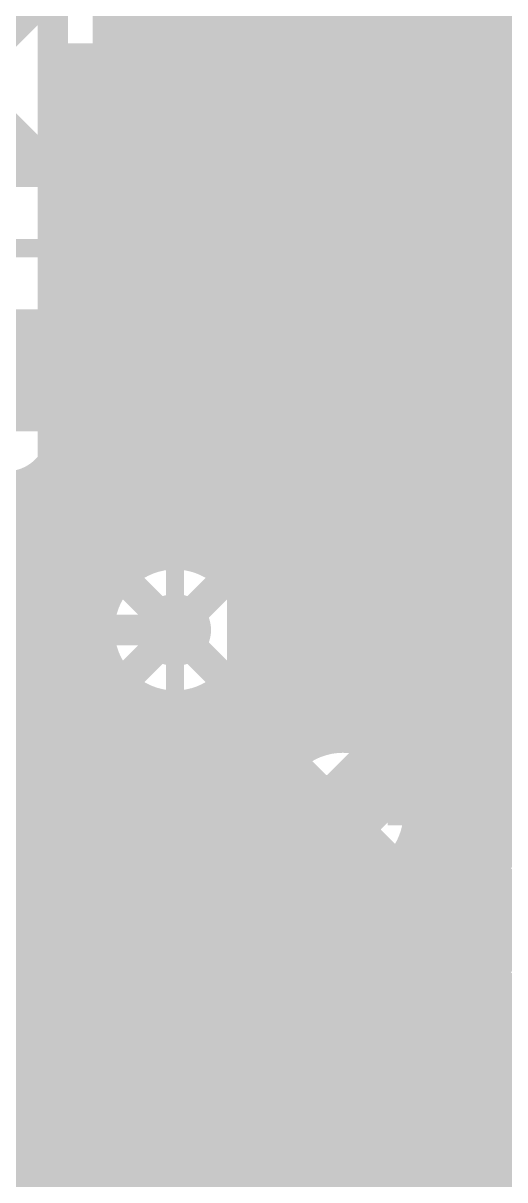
# Model space of a CAD drawing. Extents: x -3 to 92, y -53 to 125.
# Drawn here: x 48.65 to 52.66, y 24.13 to 33.75 of the extents above; entities that cross this region are included whole.
import ezdxf

# ---------------------------------------------------------------- set-up
doc = ezdxf.new("R2010")
doc.units = 0
doc.header["$MEASUREMENT"] = 0
doc.layers.get('0').update_dxf_attribs({"linetype": 'CONTINUOUS'})
for name, color, linetype in [('23-325-0_AST', 7, 'CONTINUOUS'), ('23-325-0_BOT', 7, 'CONTINUOUS'), ('23-325-0_DRD', 2, 'CONTINUOUS'), ('23-325-0_IN1', 4, 'CONTINUOUS'), ('23-325-0_IN2', 3, 'CONTINUOUS'), ('23-325-0_SMT', 10, 'CONTINUOUS'), ('23-325-0_SPT', 14, 'CONTINUOUS'), ('23-325-0_SST', 9, 'CONTINUOUS'), ('23-325-0_TOP', 12, 'CONTINUOUS'), ('THRUHOLE_TAP', 8, 'CONTINUOUS')]:
    doc.layers.add(name, color=color, linetype=linetype)

# ---------------------------------------------------------------- blocks, each defined once
blk = doc.blocks.new('ROUND_68')
at = {"const_width": 0.29972}
blk.add_lwpolyline([(-0.14986, 0, 1), (0.14986, 0, 1)], format="xyb", close=True, dxfattribs=at)
blk = doc.blocks.new('ROUND_78')
at = {"const_width": 0.29972}
blk.add_lwpolyline([(-0.14986, 0, 1), (0.14986, 0, 1)], format="xyb", close=True, dxfattribs=at)
blk = doc.blocks.new('RECTANGLE_4')
blk.add_solid([(0.4826, 0.4064), (0.4826, -0.4064), (-0.4826, 0.4064), (-0.4826, -0.4064)])
blk = doc.blocks.new('RECTANGLE_40')
blk.add_solid([(0.635, 0.508), (0.635, -0.508), (-0.635, 0.508), (-0.635, -0.508)])
blk = doc.blocks.new('ROUND_84')
at = {"const_width": 0.10033}
blk.add_lwpolyline([(-0.050164, 0, 1), (0.050164, 0, 1)], format="xyb", close=True, dxfattribs=at)

msp = doc.modelspace()

# ---------------------------------------------------------------- linework, layer by layer
at = {"layer": '23-325-0_AST', "const_width": 0.1524}
for points in [[(49.911, 27.813), (45.339, 27.813), (45.339, 29.591), (45.593, 29.845), (45.339, 30.099), (45.339, 31.877), (49.911, 31.877), (49.911, 27.813)], [(54.991, 27.813), (50.419, 27.813), (50.419, 29.591), (50.673, 29.845), (50.419, 30.099), (50.419, 31.877), (54.991, 31.877), (54.991, 27.813)], [(53.19014, 31.00578), (53.19014, 30.5308), (52.51196, 31.00578), (52.34178, 31.00578), (52.17414, 30.94482), (52.17414, 30.58922), (52.34178, 30.5308)], [(53.19014, 30.16758), (53.19014, 29.6926), (52.51196, 30.16758), (52.34178, 30.16758), (52.17414, 30.10662), (52.17414, 29.75102), (52.34178, 29.6926)], [(53.01996, 28.8544), (53.19014, 28.91282), (53.19014, 29.15158), (53.01996, 29.21), (52.84978, 29.32938), (52.34178, 29.32938), (52.17414, 29.26842), (52.17414, 28.91282), (52.34178, 28.8544), (53.01996, 28.8544)], [(48.0695, 27.4955), (48.0695, 24.5745), (49.7078, 24.5745), (49.7078, 27.4955), (48.0695, 27.4955)], [(50.6349, 27.24912), (50.46726, 27.30754), (50.29708, 27.30754), (50.1269, 27.24912), (50.1269, 26.89352), (50.29708, 26.83256), (50.46726, 26.83256), (50.6349, 26.89352), (50.6349, 27.24912), (50.80508, 27.30754), (50.97526, 27.30754), (51.1429, 27.24912), (51.1429, 26.89352), (50.97526, 26.83256), (50.80508, 26.83256), (50.6349, 26.89352)], [(50.80508, 26.46934), (50.80508, 25.99436), (50.1269, 26.23312), (50.1269, 26.34996), (51.1429, 26.34996)], [(51.1429, 25.63114), (51.1429, 25.39492)], [(51.1429, 25.51176), (50.1269, 25.51176), (50.29708, 25.39492)], [(50.6349, 24.43734), (50.6349, 24.79294), (50.46726, 24.91232), (50.29708, 24.91232), (50.1269, 24.79294), (50.1269, 24.43734), (51.1429, 24.43734)], [(50.6349, 24.73452), (51.1429, 24.91232)]]:
    msp.add_lwpolyline(points, dxfattribs=at)
at = {"layer": '23-325-0_BOT'}
for points, const_width in [([(51.435, 46.863), (52.705, 45.593), (52.705, 28.575), (51.308, 27.178)], 0.635), ([(51.7906, 45.59046), (51.7906, 28.575)], 0.254), ([(52.0192, 45.36186), (52.0192, 28.8036)], 0.254), ([(52.0573, 45.32376), (52.0573, 28.8417)], 0.254), ([(49.022, 43.815), (48.895, 43.688), (48.895, 29.718), (49.911, 28.702)], 0.254), ([(50.419, 39.38778), (50.419, 29.07284)], 0.254), ([(50.1904, 38.39972), (50.1904, 32.35706)], 0.254), ([(51.562, 38.36162), (51.562, 28.3464)], 0.254), ([(50.6476, 38.2524), (50.6476, -4.572)], 0.254), ([(49.3522, 38.18382), (49.3522, 32.3342)], 0.254), ([(49.9618, 38.18382), (49.9618, 32.48152)], 0.254), ([(51.3334, 38.17112), (51.3334, 28.1178)], 0.254), ([(49.5046, 38.12286), (49.5046, 32.44088)], 0.254), ([(49.7332, 38.11016), (49.7332, 32.50438)], 0.254), ([(50.8762, 38.13048), (50.8762, 27.6606)], 0.254), ([(51.1048, 38.10762), (51.1048, 27.8892)], 0.254), ([(52.0573, 33.8328), (49.3522, 33.8328)], 0.254), ([(52.0573, 33.6042), (49.3522, 33.6042)], 0.254), ([(52.959, 26.289), (53.594, 26.924), (53.594, 33.401)], 0.635), ([(52.0573, 33.3756), (49.3522, 33.3756)], 0.254), ([(52.0573, 33.147), (49.3522, 33.147)], 0.254), ([(52.0573, 32.9184), (49.3522, 32.9184)], 0.254), ([(52.0573, 32.6898), (49.3522, 32.6898)], 0.254), ([(49.54778, 32.4612), (49.3522, 32.4612)], 0.254), ([(52.0573, 32.4612), (50.02022, 32.4612)], 0.254), ([(52.0573, 32.2326), (50.3047, 32.2326)], 0.254), ([(52.0573, 32.004), (50.40122, 32.004)], 0.254), ([(52.0573, 31.7754), (50.4063, 31.7754)], 0.254), ([(52.0573, 31.5468), (50.31994, 31.5468)], 0.254), ([(49.3522, 31.41726), (49.3522, 29.90596)], 0.254), ([(50.1904, 31.3944), (50.1904, 29.26588)], 0.254), ([(49.4919, 31.3182), (49.3522, 31.3182)], 0.254), ([(49.5046, 31.31312), (49.5046, 29.75356)], 0.254), ([(49.7332, 31.24962), (49.7332, 29.52496)], 0.254), ([(49.9618, 31.27248), (49.9618, 29.32938)], 0.254), ([(52.0573, 31.3182), (50.07356, 31.3182)], 0.254), ([(52.0573, 31.0896), (49.3522, 31.0896)], 0.254), ([(52.0573, 30.861), (49.3522, 30.861)], 0.254), ([(52.0573, 30.6324), (49.3522, 30.6324)], 0.254), ([(52.0573, 30.4038), (49.3522, 30.4038)], 0.254), ([(52.0573, 30.1752), (49.3522, 30.1752)], 0.254), ([(52.0573, 29.9466), (49.3522, 29.9466)], 0.254), ([(49.3522, 29.90596), (49.92624, 29.33192)], 0.254), ([(52.0573, 29.718), (49.54016, 29.718)], 0.254), ([(52.0573, 29.4894), (49.76876, 29.4894)], 0.254), ([(52.0573, 29.2608), (50.20056, 29.2608)], 0.254), ([(48.7807, 29.1846), (48.7807, 23.876)], 0.254), ([(48.7807, 29.1846), (49.28108, 28.68422)], 0.254), ([(48.8188, 29.1465), (48.8188, -4.572)], 0.254), ([(48.9331, 29.0322), (48.7807, 29.0322)], 0.254), ([(52.0573, 29.0322), (50.44694, 29.0322)], 0.254), ([(49.0474, 28.9179), (49.0474, -4.572)], 0.254), ([(52.0573, 28.8417), (50.85588, 27.64282)], 0.254), ([(49.1617, 28.8036), (48.7807, 28.8036)], 0.254), ([(52.01666, 28.8036), (50.5333, 28.8036)], 0.254), ([(49.276, 28.6893), (49.276, -4.572)], 0.254), ([(49.29378, 28.575), (48.7807, 28.575)], 0.254), ([(51.78806, 28.575), (50.52822, 28.575)], 0.254), ([(49.3903, 28.3464), (48.7807, 28.3464)], 0.254), ([(51.55946, 28.3464), (50.4317, 28.3464)], 0.254), ([(50.419, 28.32862), (50.419, -4.572)], 0.254), ([(49.5046, 28.2194), (49.5046, -4.572)], 0.254), ([(49.67478, 28.1178), (48.7807, 28.1178)], 0.254), ([(49.7332, 28.09748), (49.7332, -4.572)], 0.254), ([(49.9618, 28.07462), (49.9618, -4.572)], 0.254), ([(51.33086, 28.1178), (50.14722, 28.1178)], 0.254), ([(50.1904, 28.13812), (50.1904, -4.572)], 0.254), ([(51.10226, 27.8892), (48.7807, 27.8892)], 0.254), ([(52.9463, 27.89936), (51.9557, 26.90876)], 0.254), ([(50.87366, 27.6606), (48.7807, 27.6606)], 0.254), ([(52.9463, 27.6606), (52.705, 27.6606)], 0.254), ([(52.705, 27.65806), (52.705, 26.9494)], 0.254), ([(50.7111, 27.432), (48.7807, 27.432)], 0.254), ([(52.9463, 27.432), (52.4764, 27.432)], 0.254), ([(52.4764, 27.42946), (52.4764, 26.7208)], 0.254), ([(51.308, 27.178), (51.308, 23.114)], 0.635), ([(50.6603, 27.2034), (48.7807, 27.2034)], 0.254), ([(52.9463, 27.2034), (52.2478, 27.2034)], 0.254), ([(52.2478, 27.20086), (52.2478, -4.572)], 0.254), ([(52.9463, 27.1907), (52.5018, 26.7462)], 0.254), ([(50.6603, 27.178), (50.6603, 23.114)], 0.254), ([(50.6603, 26.9748), (48.7807, 26.9748)], 0.254), ([(51.9557, 26.90876), (51.9557, 23.114)], 0.254), ([(52.72786, 26.9748), (52.0192, 26.9748)], 0.254), ([(52.0192, 26.97226), (52.0192, -4.572)], 0.254), ([(50.6603, 26.7462), (48.7807, 26.7462)], 0.254), ([(52.49926, 26.7462), (51.9557, 26.7462)], 0.254), ([(50.6603, 26.5176), (48.7807, 26.5176)], 0.254), ([(52.35194, 26.5176), (51.9557, 26.5176)], 0.254), ([(50.6603, 26.289), (48.7807, 26.289)], 0.254), ([(52.3113, 26.289), (51.9557, 26.289)], 0.254), ([(50.6603, 26.0604), (48.7807, 26.0604)], 0.254), ([(52.35194, 26.0604), (51.9557, 26.0604)], 0.254), ([(52.4764, 25.8572), (52.4764, -4.572)], 0.254), ([(50.6603, 25.8318), (48.7807, 25.8318)], 0.254), ([(52.49926, 25.8318), (51.9557, 25.8318)], 0.254), ([(52.705, 25.6921), (52.705, -4.572)], 0.254), ([(50.6603, 25.6032), (48.7807, 25.6032)], 0.254), ([(59.99226, 25.6032), (51.9557, 25.6032)], 0.254), ([(50.6603, 25.3746), (48.7807, 25.3746)], 0.254), ([(59.76366, 25.3746), (51.9557, 25.3746)], 0.254), ([(50.6603, 25.146), (48.7807, 25.146)], 0.254), ([(59.53506, 25.146), (51.9557, 25.146)], 0.254), ([(50.6603, 24.9174), (48.7807, 24.9174)], 0.254), ([(59.30646, 24.9174), (51.9557, 24.9174)], 0.254), ([(50.6603, 24.6888), (48.7807, 24.6888)], 0.254), ([(59.1185, 24.6888), (51.9557, 24.6888)], 0.254), ([(50.6603, 24.4602), (48.7807, 24.4602)], 0.254), ([(59.04738, 24.4602), (51.9557, 24.4602)], 0.254), ([(50.6603, 24.2316), (48.7807, 24.2316)], 0.254), ([(59.0423, 24.2316), (51.9557, 24.2316)], 0.254)]:
    msp.add_lwpolyline(points, dxfattribs=dict(at, const_width=const_width))
at = {"layer": '23-325-0_BOT', "const_width": 0.254}
for points in [[(49.784, 32.50692, 0.1915), (49.35148, 32.33496)], [(50.41392, 31.877, 0.4142136), (49.784, 32.50692)], [(49.784, 31.24708, 0.4142136), (50.41392, 31.877)], [(49.3522, 31.41726, 0.1907828), (49.784, 31.24628)], [(50.54092, 28.702, 0.4071463), (49.92624, 29.33192)], [(49.28108, 28.68422, 0.4059727), (49.911, 28.07208)], [(49.911, 28.07208, 0.4142136), (50.54092, 28.702)], [(50.8508, 27.6352, 0.1989124), (50.66142, 27.178)], [(52.5018, 26.7462, 0.1989124), (52.31242, 26.289)], [(52.3113, 26.289, 0.4142136), (52.959, 25.6413)]]:
    msp.add_lwpolyline(points, format="xyb", dxfattribs=at)
at = {"layer": '23-325-0_DRD', "const_width": 0.254}
for points in [[(48.768, 33.909), (47.498, 32.639)], [(48.768, 32.639), (47.498, 33.909)], [(48.768, 33.909), (47.498, 32.639)], [(48.768, 32.639), (47.498, 33.909)], [(48.768, 33.909), (47.498, 32.639)], [(48.768, 32.639), (47.498, 33.909)], [(50.419, 32.512), (49.149, 31.242)], [(50.419, 31.242), (49.149, 32.512)], [(50.419, 32.512), (49.149, 31.242)], [(50.419, 31.242), (49.149, 32.512)], [(50.546, 29.337), (49.276, 28.067)], [(50.546, 28.067), (49.276, 29.337)], [(51.943, 27.813), (50.673, 26.543)], [(51.943, 26.543), (50.673, 27.813)], [(51.943, 27.813), (50.673, 26.543)], [(51.943, 26.543), (50.673, 27.813)], [(53.594, 26.924), (52.324, 25.654)], [(53.594, 25.654), (52.324, 26.924)], [(48.641, 24.384), (47.371, 23.114)]]:
    msp.add_lwpolyline(points, dxfattribs=at)
at = {"layer": '23-325-0_IN1', "const_width": 0.254}
for points in [[(52.451, 121.50598), (52.451, 26.65984)], [(52.6796, 121.4755), (52.6796, 26.85288)], [(53.13426, 33.8328), (52.26558, 33.8328)], [(52.2224, 33.69818), (52.2224, 15.04188)], [(52.9971, 33.6042), (52.15636, 33.6042)], [(48.9712, 33.4518), (48.9712, 30.353)], [(51.816, 33.4518), (48.9712, 33.4518)], [(49.022, 33.4518), (49.022, -4.572)], [(49.2506, 33.4518), (49.2506, -4.572)], [(49.4792, 33.4518), (49.4792, 29.1592)], [(49.7078, 33.4518), (49.7078, 29.2989)], [(49.9364, 33.4518), (49.9364, 29.33192)], [(50.165, 33.4518), (50.165, 29.27858)], [(50.3936, 33.4518), (50.3936, 29.10586)], [(50.6222, 33.4518), (50.6222, -4.572)], [(50.8508, 33.4518), (50.8508, 27.6098)], [(51.0794, 33.4518), (51.0794, 27.76474)], [(51.308, 33.4518), (51.308, 27.80792)], [(51.5366, 33.4518), (51.5366, 27.76474)], [(51.7652, 33.4518), (51.7652, 27.6098)], [(51.9938, 33.48736), (51.9938, 14.79804)], [(52.96408, 33.3756), (48.9712, 33.3756)], [(53.01742, 33.147), (48.9712, 33.147)], [(53.1876, 32.9184), (48.9712, 32.9184)], [(55.91048, 32.6898), (48.9712, 32.6898)], [(55.88762, 32.4612), (48.9712, 32.4612)], [(55.95112, 32.2326), (48.9712, 32.2326)], [(56.14162, 32.004), (48.9712, 32.004)], [(61.3664, 31.7754), (48.9712, 31.7754)], [(61.24448, 31.5468), (48.9712, 31.5468)], [(61.22162, 31.3182), (48.9712, 31.3182)], [(61.28512, 31.0896), (48.9712, 31.0896)], [(61.47562, 30.861), (48.9712, 30.861)], [(86.36, 30.6324), (48.9712, 30.6324)], [(86.36, 30.4038), (48.9712, 30.4038)], [(86.36, 30.1752), (48.93564, 30.1752)], [(48.7934, 29.98978), (48.7934, -4.572)], [(48.5648, 29.89834), (48.5648, 24.03856)], [(86.36, 29.9466), (48.72228, 29.9466)], [(86.36, 29.718), (3.03022, 29.718)], [(86.36, 29.4894), (2.9337, 29.4894)], [(49.6189, 29.2608), (45.37456, 29.2608)], [(54.91226, 29.2608), (50.20056, 29.2608)], [(49.37506, 29.0322), (45.62094, 29.0322)], [(54.7751, 29.0322), (50.44694, 29.0322)], [(49.2887, 28.8036), (45.7073, 28.8036)], [(54.74208, 28.8036), (50.5333, 28.8036)], [(49.29378, 28.575), (45.70222, 28.575)], [(54.79542, 28.575), (50.52822, 28.575)], [(49.3903, 28.3464), (45.6057, 28.3464)], [(54.9656, 28.3464), (50.4317, 28.3464)], [(50.3936, 28.2956), (50.3936, -4.572)], [(49.4792, 28.24226), (49.4792, -4.572)], [(49.67478, 28.1178), (45.32122, 28.1178)], [(49.7078, 28.1051), (49.7078, -4.572)], [(49.9364, 28.07208), (49.9364, -4.572)], [(86.36, 28.1178), (50.14722, 28.1178)], [(50.165, 28.12542), (50.165, -4.572)], [(86.36, 27.8892), (9.51738, 27.8892)], [(50.9016, 27.6606), (40.15486, 27.6606)], [(86.36, 27.6606), (51.71186, 27.6606)], [(50.73142, 27.432), (40.32758, 27.432)], [(86.36, 27.432), (51.88458, 27.432)], [(50.67808, 27.2034), (40.38092, 27.2034)], [(86.36, 27.2034), (51.93792, 27.2034)], [(50.7111, 26.9748), (40.3479, 26.9748)], [(86.36, 26.9748), (51.9049, 26.9748)], [(50.84826, 26.7462), (40.2082, 26.7462)], [(50.8508, 26.74366), (50.8508, 23.5458)], [(52.52466, 26.7462), (51.7652, 26.7462)], [(51.7652, 26.74366), (51.7652, 23.5458)], [(52.37226, 26.5176), (-1.1684, 26.5176)], [(51.0794, 26.59126), (51.0794, 23.70074)], [(51.308, 26.54808), (51.308, 23.74392)], [(51.5366, 26.59126), (51.5366, 23.70074)], [(52.32908, 26.289), (-2.413, 26.289)], [(52.37226, 26.0604), (-2.413, 26.0604)], [(52.451, 25.91562), (52.451, 15.2019)], [(52.52466, 25.8318), (18.6182, 25.8318)], [(52.6796, 25.72512), (52.6796, 15.24762)], [(60.04306, 25.6032), (18.7579, 25.6032)], [(59.9567, 25.3746), (42.05986, 25.3746)], [(59.96178, 25.146), (42.23258, 25.146)], [(60.0583, 24.9174), (42.28592, 24.9174)], [(60.34278, 24.6888), (46.0502, 24.6888)], [(69.48678, 24.4602), (46.1899, 24.4602)], [(69.2023, 24.2316), (48.40986, 24.2316)]]:
    msp.add_lwpolyline(points, dxfattribs=at)
for points in [[(51.816, 33.4518, 0.4142136), (52.2732, 33.909)], [(48.514, 29.8958, 0.4142136), (48.9712, 30.353)], [(49.911, 29.33192, 0.4142136), (49.28108, 28.702)], [(50.54092, 28.702, 0.4142136), (49.911, 29.33192)], [(49.28108, 28.702, 0.4142136), (49.911, 28.07208)], [(49.911, 28.07208, 0.4142136), (50.54092, 28.702)], [(51.308, 27.80792, 0.4142136), (50.67808, 27.178)], [(51.308, 27.80792, 0.4142136), (50.67808, 27.178)], [(51.93792, 27.178, 0.4142136), (51.308, 27.80792)], [(51.93792, 27.178, 0.4142136), (51.308, 27.80792)], [(50.67808, 27.178, 0.4142136), (51.308, 26.54808)], [(50.67808, 27.178, 0.4142136), (51.308, 26.54808)], [(51.308, 26.54808, 0.4142136), (51.93792, 27.178)], [(51.308, 26.54808, 0.4142136), (51.93792, 27.178)], [(52.959, 26.91892, 0.4142136), (52.32908, 26.289)], [(52.32908, 26.289, 0.4142136), (52.959, 25.65908)], [(48.63592, 23.749, 0.4142136), (48.006, 24.37892)]]:
    msp.add_lwpolyline(points, format="xyb", dxfattribs=at)
at = {"layer": '23-325-0_IN2'}
for points, const_width in [([(61.849, 31.369), (60.99048, 30.51048), (47.84852, 30.51048), (46.355, 32.004), (37.3634, 32.004)], 0.254), ([(39.751, 27.178), (51.308, 27.178)], 0.635), ([(51.308, 27.178), (39.751, 27.178)], 0.635), ([(18.034, 23.622), (43.053, 23.622), (45.72, 26.289), (52.959, 26.289)], 0.635), ([(38.481, 22.733), (48.895, 22.733), (50.8, 24.638), (70.358, 24.638), (71.247, 23.749)], 0.254)]:
    msp.add_lwpolyline(points, dxfattribs=dict(at, const_width=const_width))
at = {"layer": '23-325-0_SST', "const_width": 0.1524}
for points in [[(49.911, 27.813), (49.911, 31.877), (45.339, 31.877), (45.339, 30.099), (45.593, 29.845), (45.339, 29.591), (45.339, 27.813), (49.911, 27.813)], [(54.991, 27.813), (54.991, 31.877), (50.419, 31.877), (50.419, 30.099), (50.673, 29.845), (50.419, 29.591), (50.419, 27.813), (54.991, 27.813)], [(52.77358, 27.19832), (51.75758, 27.55392), (51.75758, 27.07894)], [(48.0695, 27.4955), (48.0695, 24.5745), (49.7078, 24.5745), (49.7078, 27.4955), (48.0695, 27.4955)], [(51.41214, 27.44978), (51.41214, 26.9748), (50.73396, 27.44978), (50.56378, 27.44978), (50.39614, 27.38882), (50.39614, 27.03322), (50.56378, 26.9748)], [(52.43576, 26.71572), (52.43576, 26.24074), (51.75758, 26.47696), (51.75758, 26.59634), (52.77358, 26.59634)], [(51.41214, 26.61158), (51.41214, 26.1366), (50.73396, 26.61158), (50.56378, 26.61158), (50.39614, 26.55062), (50.39614, 26.19502), (50.56378, 26.1366)], [(51.24196, 25.2984), (51.41214, 25.35682), (51.41214, 25.59558), (51.24196, 25.654), (51.07178, 25.77338), (50.56378, 25.77338), (50.39614, 25.71242), (50.39614, 25.35682), (50.56378, 25.2984), (51.24196, 25.2984)], [(51.07178, 25.53462), (51.41214, 25.77338)], [(52.77358, 25.75814), (51.75758, 25.75814), (51.92776, 25.63876)], [(52.26558, 24.68372), (52.26558, 25.03932), (52.0954, 25.15616), (51.92776, 25.15616), (51.75758, 25.03932), (51.75758, 24.68372), (52.77358, 24.68372)], [(52.26558, 24.97836), (52.77358, 25.15616)], [(52.72024, 24.20366), (52.72024, 23.72868), (52.04206, 23.9649), (52.04206, 24.08428), (53.05806, 24.08428)]]:
    msp.add_lwpolyline(points, dxfattribs=at)
at = {"layer": '23-325-0_TOP'}
for points, const_width in [([(54.61, 35.0012), (54.4068, 34.798), (51.816, 34.798), (49.53, 32.512), (47.879, 32.512), (46.482, 31.115), (46.482, 29.845)], 0.254), ([(51.562, 29.845), (51.562, 30.48), (53.213, 32.131), (55.372, 32.131), (55.626, 32.385), (55.626, 34.29), (56.3372, 35.0012), (56.515, 35.0012)], 0.254), ([(49.784, 31.877), (48.768, 30.861)], 0.254), ([(49.784, 31.877), (48.768, 30.861)], 0.254), ([(48.768, 28.829), (48.895, 28.702), (48.895, 26.7462)], 0.254), ([(49.911, 28.702), (48.895, 28.702), (48.895, 26.7462)], 0.254), ([(48.895, 25.3238), (48.895, 24.638), (48.006, 23.749), (47.117, 22.86), (40.894, 22.86), (39.497, 21.463), (39.497, 18.415)], 0.635), ([(48.895, 25.3238), (48.895, 24.638), (48.006, 23.749)], 0.635), ([(53.975, 25.3238), (48.895, 25.3238)], 0.635)]:
    msp.add_lwpolyline(points, dxfattribs=dict(at, const_width=const_width))

# ---------------------------------------------------------------- block references
at = {"layer": '23-325-0_BOT'}
for p in [(49.784, 31.877), (49.911, 28.702), (51.308, 27.178)]:
    msp.add_blockref('ROUND_68', p, dxfattribs=at)
at = {"layer": '23-325-0_IN1'}
for p in [(49.784, 31.877), (49.911, 28.702), (51.308, 27.178)]:
    msp.add_blockref('ROUND_78', p, dxfattribs=at)
at = {"layer": '23-325-0_IN2'}
for p in [(49.784, 31.877), (49.911, 28.702), (51.308, 27.178)]:
    msp.add_blockref('ROUND_68', p, dxfattribs=at)
at = {"layer": '23-325-0_SMT'}
for name, p in [('RECTANGLE_40', (48.768, 30.861)), ('RECTANGLE_40', (51.562, 29.845)), ('RECTANGLE_40', (48.768, 28.829)), ('RECTANGLE_4', (48.895, 26.7462)), ('RECTANGLE_4', (48.895, 25.3238))]:
    msp.add_blockref(name, p, dxfattribs=at)
at = {"layer": '23-325-0_SPT'}
for name, p in [('RECTANGLE_40', (48.768, 30.861)), ('RECTANGLE_40', (51.562, 29.845)), ('RECTANGLE_40', (48.768, 28.829)), ('RECTANGLE_4', (48.895, 26.7462)), ('RECTANGLE_4', (48.895, 25.3238))]:
    msp.add_blockref(name, p, dxfattribs=at)
at = {"layer": '23-325-0_TOP'}
for name, p in [('ROUND_68', (49.784, 31.877)), ('RECTANGLE_40', (48.768, 30.861)), ('RECTANGLE_40', (51.562, 29.845)), ('RECTANGLE_40', (48.768, 28.829)), ('ROUND_68', (49.911, 28.702)), ('ROUND_68', (51.308, 27.178)), ('RECTANGLE_4', (48.895, 26.7462)), ('RECTANGLE_4', (48.895, 25.3238))]:
    msp.add_blockref(name, p, dxfattribs=at)
at = {"layer": 'THRUHOLE_TAP'}
for p in [(49.784, 31.877), (49.911, 28.702), (51.308, 27.178)]:
    msp.add_blockref('ROUND_84', p, dxfattribs=at)

doc.saveas('drawing.dxf')
